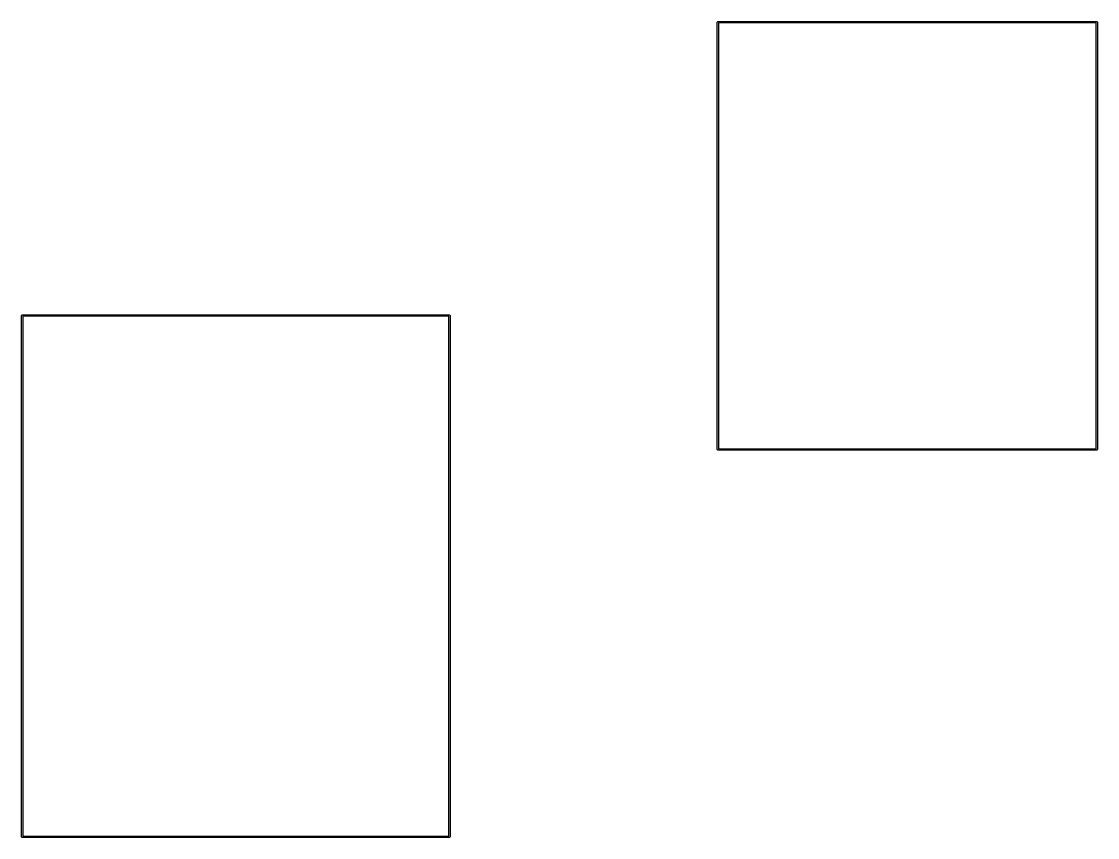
# Model space of a CAD drawing. Extents: x 0.11 to 1.6, y 0.64 to 1.77.
import ezdxf

# ---------------------------------------------------------------- set-up
doc = ezdxf.new("R2010")
doc.units = 0
doc.header["$MEASUREMENT"] = 0
doc.layers.add('BLACK', color=7, linetype='CONTINUOUS')

msp = doc.modelspace()

# ---------------------------------------------------------------- linework, layer by layer
at = {"layer": 'BLACK', "linetype": 'CONTINUOUS'}
for p, q in [((1.07579, 1.76575), (1.07608, 1.76644)), ((1.07579, 1.1752), (1.07579, 1.76575)), ((1.07608, 1.76644), (1.07677, 1.76673)), ((1.07677, 1.76673), (1.60039, 1.76673)), ((1.07776, 1.76476), (1.07776, 1.17618)), ((1.59941, 1.76476), (1.07776, 1.76476)), ((1.59941, 1.17618), (1.59941, 1.76476)), ((1.60039, 1.76673), (1.60109, 1.76644)), ((1.60109, 1.76644), (1.60138, 1.76575)), ((1.60138, 1.76575), (1.60138, 1.1752)), ((0.114173, 1.36024), (0.114461, 1.36093)), ((0.114173, 0.639764), (0.114173, 1.36024)), ((0.114461, 1.36093), (0.115157, 1.36122)), ((0.115157, 1.36122), (0.705709, 1.36122)), ((0.116142, 1.35925), (0.116142, 0.640748)), ((0.704724, 1.35925), (0.116142, 1.35925)), ((0.704724, 0.640748), (0.704724, 1.35925)), ((0.705709, 1.36122), (0.706405, 1.36093)), ((0.706405, 1.36093), (0.706693, 1.36024)), ((0.706693, 1.36024), (0.706693, 0.639764)), ((1.07608, 1.1745), (1.07579, 1.1752)), ((1.07579, 1.1752), (1.07579, 1.1752)), ((1.07776, 1.17618), (1.59941, 1.17618)), ((1.60138, 1.1752), (1.60109, 1.1745)), ((1.07677, 1.17421), (1.07608, 1.1745)), ((1.60039, 1.17421), (1.07677, 1.17421)), ((1.60109, 1.1745), (1.60039, 1.17421)), ((0.114461, 0.639068), (0.114173, 0.639764)), ((0.114173, 0.639764), (0.114173, 0.639764)), ((0.116142, 0.640748), (0.704724, 0.640748)), ((0.706693, 0.639764), (0.706405, 0.639068)), ((0.115157, 0.63878), (0.114461, 0.639068)), ((0.705709, 0.63878), (0.115157, 0.63878)), ((0.706405, 0.639068), (0.705709, 0.63878))]:
    msp.add_line(p, q, dxfattribs=at)

doc.saveas('drawing.dxf')
